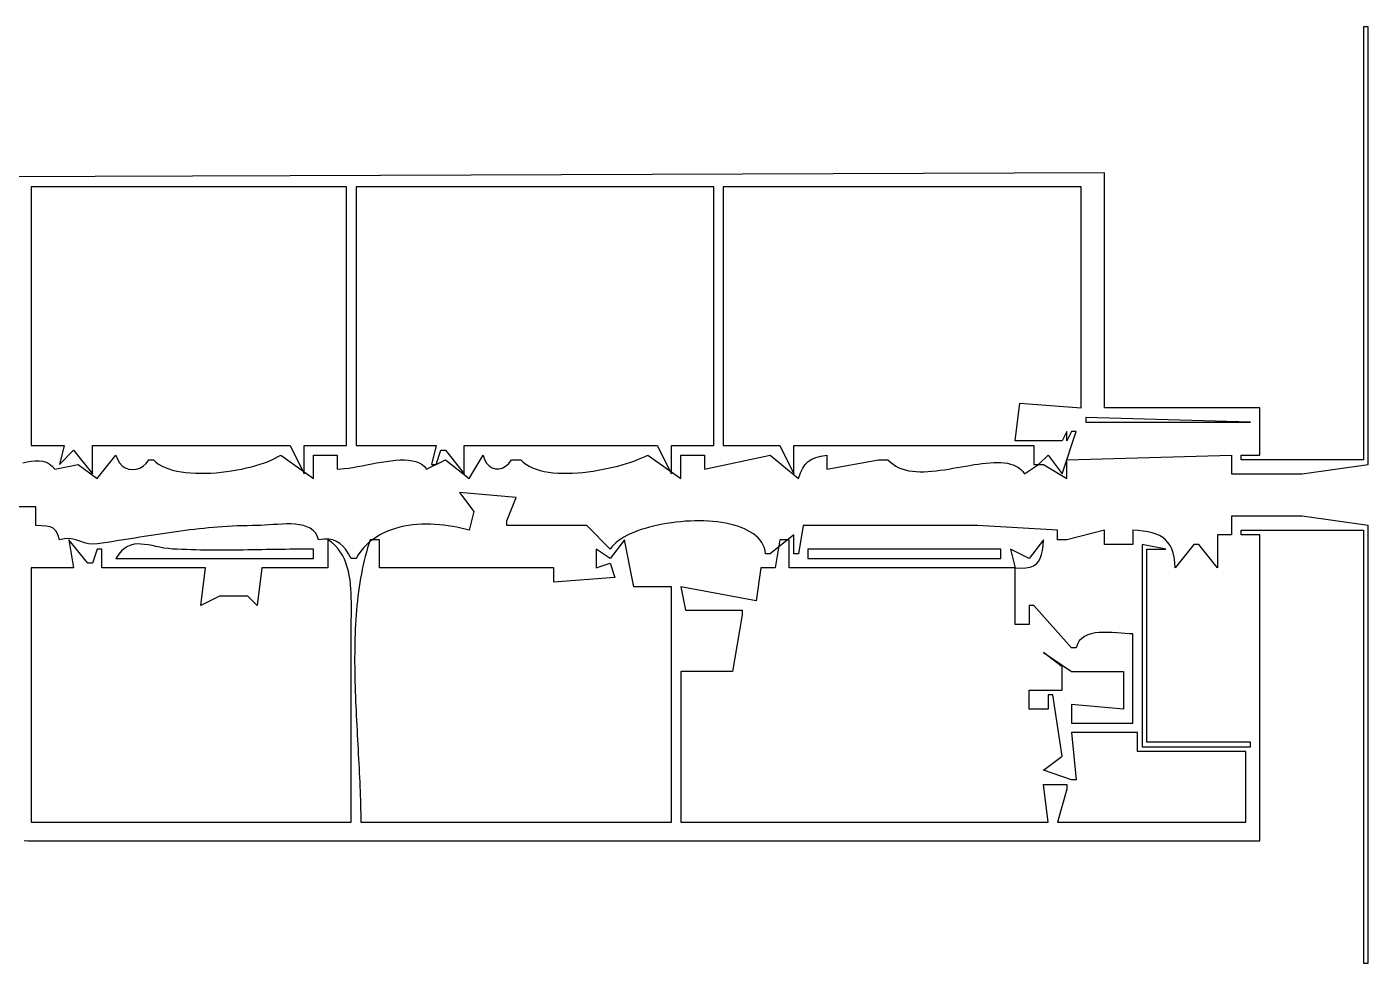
# Model space of a CAD drawing. Header units: metres. Extents: x 282 to 960, y 191 to 601.
# Drawn here: x 675.1 to 960, y 191 to 390 of the extents above; entities that cross this region are included whole.
import ezdxf

# ---------------------------------------------------------------- set-up
doc = ezdxf.new("R2010")
doc.units = ezdxf.units.M

msp = doc.modelspace()

# ---------------------------------------------------------------- linework, layer by layer
for p, q in [((960, 390), (959, 390)), ((959, 390), (959, 298)), ((960, 297), (960, 390)), ((731, 358.3349), (625, 358)), ((904, 359), (731, 358.3349)), ((904, 309), (904, 359)), ((676, 356), (676, 301)), ((743, 356), (676, 356)), ((743, 301), (743, 356)), ((745, 356), (745, 301)), ((821, 356), (745, 356)), ((821, 301), (821, 356)), ((823, 356), (823, 301)), ((899, 356), (823, 356)), ((899, 309), (899, 356)), ((885, 302), (886, 310)), ((886, 310), (899, 309)), ((937, 309), (904, 309)), ((937, 299), (937, 309)), ((900, 307), (900, 306)), ((935, 306), (900, 307)), ((900, 306), (935, 306)), ((895, 295), (898, 304)), ((896, 304), (895, 302)), ((897, 304), (896, 302)), ((896, 302), (896, 304)), ((898, 304), (897, 304)), ((676, 301), (683, 301)), ((683, 301), (682, 297)), ((682, 297), (685, 300)), ((685, 300), (689, 295)), ((689, 295), (689, 301)), ((689, 301), (731, 301)), ((731, 301), (734, 295)), ((734, 295), (734, 301)), ((734, 301), (743, 301)), ((745, 301), (762, 301)), ((762, 301), (761, 297)), ((762, 297), (763, 300)), ((763, 300), (764, 300)), ((764, 300), (768, 295)), ((768, 295), (768, 301)), ((768, 301), (809, 301)), ((809, 301), (812, 295)), ((812, 295), (812, 301)), ((812, 301), (821, 301)), ((823, 301), (835, 301)), ((835, 301), (838, 295)), ((838, 295), (838, 301)), ((838, 301), (889, 301)), ((895, 302), (885, 302)), ((889, 301), (889, 297)), ((674.249, 297.316), (675.143, 297.5223)), ((675.143, 297.5223), (676.0169, 297.681)), ((676.0169, 297.681), (676.8639, 297.7748)), ((676.8639, 297.7748), (677.6772, 297.7862)), ((677.6772, 297.7862), (678.45, 297.6979)), ((678.45, 297.6979), (679.1755, 297.4925)), ((679.1755, 297.4925), (679.8468, 297.1526)), ((679.8468, 297.1526), (680.4572, 296.6609)), ((680.4572, 296.6609), (681, 296)), ((681, 296), (686, 297)), ((686, 297), (690, 294)), ((690, 294), (694, 299)), ((694, 299), (694.2985, 298.0816)), ((694.2985, 298.0816), (694.7483, 297.3217)), ((694.7483, 297.3217), (695.3214, 296.7228)), ((695.3214, 296.7228), (695.9901, 296.287)), ((699.0612, 296.222), (699.7887, 296.6368)), ((699.7887, 296.6368), (700.4442, 297.2287)), ((700.4442, 297.2287), (701, 298)), ((701, 298), (702, 298)), ((702, 298), (702.4906, 297.5122)), ((702.4906, 297.5122), (703.0617, 297.0744)), ((703.0617, 297.0744), (703.7079, 296.6851)), ((703.7079, 296.6851), (704.4235, 296.3427)), ((704.4235, 296.3427), (705.2027, 296.0457)), ((721.7657, 296.2492), (722.7706, 296.4951)), ((722.7706, 296.4951), (723.7384, 296.7595)), ((723.7384, 296.7595), (724.6634, 297.0407)), ((724.6634, 297.0407), (725.5399, 297.3374)), ((725.5399, 297.3374), (726.3625, 297.6481)), ((726.3625, 297.6481), (727.1253, 297.9712)), ((727.1253, 297.9712), (727.8229, 298.3052)), ((727.8229, 298.3052), (728.4497, 298.6486)), ((728.4497, 298.6486), (729, 299)), ((729, 299), (736, 294)), ((736, 294), (736, 299)), ((736, 299), (741, 299)), ((741, 299), (741, 296)), ((743.4412, 296.2117), (744.3565, 296.3566)), ((744.3565, 296.3566), (745.3097, 296.5262)), ((745.3097, 296.5262), (746.2936, 296.7132)), ((746.2936, 296.7132), (747.3003, 296.91)), ((747.3003, 296.91), (748.3224, 297.1094)), ((748.3224, 297.1094), (749.3523, 297.3038)), ((749.3523, 297.3038), (750.3824, 297.4858)), ((750.3824, 297.4858), (751.4051, 297.648)), ((751.4051, 297.648), (752.4128, 297.783)), ((752.4128, 297.783), (753.398, 297.8833)), ((753.398, 297.8833), (754.353, 297.9415)), ((754.353, 297.9415), (755.2704, 297.9501)), ((755.2704, 297.9501), (756.1425, 297.9018)), ((756.1425, 297.9018), (756.9618, 297.7892)), ((756.9618, 297.7892), (757.7206, 297.6047)), ((757.7206, 297.6047), (758.4114, 297.3409)), ((758.4114, 297.3409), (759.0266, 296.9905)), ((759.0266, 296.9905), (759.5587, 296.546)), ((759.5587, 296.546), (760, 296)), ((760, 296), (764, 298)), ((761, 297), (762, 297)), ((764, 298), (769, 294)), ((769, 294), (772, 299)), ((772, 299), (772.299, 298.0562)), ((772.299, 298.0562), (772.7372, 297.2859)), ((772.7372, 297.2859), (773.2875, 296.6945)), ((773.2875, 296.6945), (773.9226, 296.287)), ((776.0669, 296.2211), (776.7708, 296.6021)), ((776.7708, 296.6021), (777.4242, 297.1933)), ((777.4242, 297.1933), (778, 298)), ((778, 298), (779, 298)), ((779, 298), (780, 298)), ((780, 298), (780.5134, 297.4858)), ((780.5134, 297.4858), (781.1009, 297.0283)), ((781.1009, 297.0283), (781.7576, 296.6255)), ((781.7576, 296.6255), (782.4782, 296.2753)), ((798.5559, 296.1747), (799.5855, 296.4089)), ((799.5855, 296.4089), (800.5876, 296.6593)), ((800.5876, 296.6593), (801.557, 296.9238)), ((801.557, 296.9238), (802.4886, 297.2004)), ((802.4886, 297.2004), (803.3773, 297.487)), ((803.3773, 297.487), (804.2181, 297.7816)), ((804.2181, 297.7816), (805.0058, 298.0823)), ((805.0058, 298.0823), (805.7355, 298.3869)), ((805.7355, 298.3869), (806.4019, 298.6935)), ((806.4019, 298.6935), (807, 299)), ((807, 299), (814, 294)), ((814, 294), (814, 299)), ((814, 299), (819, 299)), ((819, 299), (819, 296)), ((819, 296), (833, 299)), ((833, 299), (839, 294)), ((839.8794, 296.1744), (840.4182, 296.9666)), ((840.4182, 296.9666), (841.0528, 297.5963)), ((841.0528, 297.5963), (841.8059, 298.0889)), ((841.8059, 298.0889), (842.6998, 298.4701)), ((842.6998, 298.4701), (843.757, 298.7652)), ((843.757, 298.7652), (845, 299)), ((845, 299), (845, 296)), ((845, 296), (856, 298)), ((856, 298), (857, 298)), ((857, 298), (858, 298)), ((858, 298), (858.5127, 297.4751)), ((858.5127, 297.4751), (859.0688, 297.02)), ((859.0688, 297.02), (859.6658, 296.631)), ((859.6658, 296.631), (860.3011, 296.3043)), ((871.7991, 296.1733), (872.7052, 296.3314)), ((872.7052, 296.3314), (873.6091, 296.4919)), ((873.6091, 296.4919), (874.5083, 296.6509)), ((874.5083, 296.6509), (875.4002, 296.8048)), ((875.4002, 296.8048), (876.2823, 296.9497)), ((876.2823, 296.9497), (877.1521, 297.0821)), ((877.1521, 297.0821), (878.007, 297.198)), ((878.007, 297.198), (878.8446, 297.2937)), ((878.8446, 297.2937), (879.6623, 297.3656)), ((879.6623, 297.3656), (880.4575, 297.4098)), ((880.4575, 297.4098), (881.2277, 297.4227)), ((881.2277, 297.4227), (881.9705, 297.4003)), ((881.9705, 297.4003), (882.6832, 297.3392)), ((882.6832, 297.3392), (883.3633, 297.2353)), ((883.3633, 297.2353), (884.0084, 297.0851)), ((884.0084, 297.0851), (884.6158, 296.8848)), ((884.6158, 296.8848), (885.1831, 296.6306)), ((885.1831, 296.6306), (885.7077, 296.3187)), ((887, 295), (890, 297)), ((889, 297), (890, 297)), ((890, 297), (892, 299)), ((890, 297), (891, 297)), ((891, 297), (896, 294)), ((892, 299), (895, 295)), ((896, 298), (931, 299)), ((896, 294), (896, 298)), ((931, 299), (931, 295)), ((933, 298), (933, 299)), ((933, 299), (937, 299)), ((959, 298), (933, 298)), ((946, 295), (960, 297)), ((695.9901, 296.287), (696.7262, 296.0168)), ((696.7262, 296.0168), (697.5021, 295.9143)), ((697.5021, 295.9143), (698.2897, 295.9819)), ((698.2897, 295.9819), (699.0612, 296.222)), ((705.2027, 296.0457), (706.0402, 295.7927)), ((706.0402, 295.7927), (706.9302, 295.5821)), ((706.9302, 295.5821), (707.8671, 295.4124)), ((707.8671, 295.4124), (708.8453, 295.2822)), ((708.8453, 295.2822), (709.8593, 295.1899)), ((709.8593, 295.1899), (710.9034, 295.134)), ((710.9034, 295.134), (711.9719, 295.1131)), ((711.9719, 295.1131), (713.0594, 295.1256)), ((713.0594, 295.1256), (714.1601, 295.17)), ((714.1601, 295.17), (715.2685, 295.2449)), ((715.2685, 295.2449), (716.3789, 295.3487)), ((716.3789, 295.3487), (717.4858, 295.4799)), ((717.4858, 295.4799), (718.5835, 295.6371)), ((718.5835, 295.6371), (719.6665, 295.8187)), ((719.6665, 295.8187), (720.7291, 296.0232)), ((720.7291, 296.0232), (721.7657, 296.2492)), ((741, 296), (741.7554, 296.026)), ((741.7554, 296.026), (742.5717, 296.099)), ((742.5717, 296.099), (743.4412, 296.2117)), ((773.9226, 296.287), (774.6157, 296.0688)), ((774.6157, 296.0688), (775.3395, 296.0451)), ((775.3395, 296.0451), (776.0669, 296.2211)), ((782.4782, 296.2753), (783.2576, 295.9756)), ((783.2576, 295.9756), (784.0909, 295.7246)), ((784.0909, 295.7246), (784.9729, 295.5201)), ((784.9729, 295.5201), (785.8984, 295.3601)), ((785.8984, 295.3601), (786.8625, 295.2426)), ((786.8625, 295.2426), (787.8601, 295.1656)), ((787.8601, 295.1656), (788.886, 295.127)), ((788.886, 295.127), (789.9352, 295.1248)), ((789.9352, 295.1248), (791.0026, 295.157)), ((791.0026, 295.157), (792.083, 295.2216)), ((792.083, 295.2216), (793.1715, 295.3164)), ((793.1715, 295.3164), (794.2629, 295.4396)), ((794.2629, 295.4396), (795.3521, 295.589)), ((795.3521, 295.589), (796.4341, 295.7627)), ((796.4341, 295.7627), (797.5037, 295.9586)), ((797.5037, 295.9586), (798.5559, 296.1747)), ((839, 294), (839.4142, 295.194)), ((839.4142, 295.194), (839.8794, 296.1744)), ((860.3011, 296.3043), (860.9721, 296.0361)), ((860.9721, 296.0361), (861.6764, 295.8228)), ((861.6764, 295.8228), (862.4114, 295.6605)), ((862.4114, 295.6605), (863.1745, 295.5455)), ((863.1745, 295.5455), (863.9633, 295.4741)), ((863.9633, 295.4741), (864.7753, 295.4425)), ((864.7753, 295.4425), (865.6078, 295.447)), ((865.6078, 295.447), (866.4583, 295.4837)), ((866.4583, 295.4837), (867.3244, 295.5491)), ((867.3244, 295.5491), (868.2035, 295.6393)), ((868.2035, 295.6393), (869.093, 295.7506)), ((869.093, 295.7506), (869.9905, 295.8792)), ((869.9905, 295.8792), (870.8934, 296.0213)), ((870.8934, 296.0213), (871.7991, 296.1733)), ((885.7077, 296.3187), (886.187, 295.9455)), ((886.187, 295.9455), (886.6186, 295.5072)), ((886.6186, 295.5072), (887, 295)), ((931, 295), (946, 295)), ((779, 290), (767, 291)), ((767, 291), (770, 287)), ((677, 288), (670, 288)), ((677, 284), (677, 288)), ((777, 285), (779, 290)), ((770, 287), (769, 283)), ((777, 284), (777, 285)), ((815.9541, 284.9603), (814.9627, 284.9063)), ((816.9431, 284.9903), (815.9541, 284.9603)), ((817.9267, 284.9957), (816.9431, 284.9903)), ((818.9018, 284.9761), (817.9267, 284.9957)), ((819.8653, 284.931), (818.9018, 284.9761)), ((820.8142, 284.8601), (819.8653, 284.931)), ((946, 286), (931, 286)), ((931, 286), (931, 282)), ((960, 284), (946, 286)), ((678.1851, 283.9738), (677, 284)), ((679.1858, 283.9113), (678.1851, 283.9738)), ((680.0186, 283.7538), (679.1858, 283.9113)), ((680.6998, 283.4426), (680.0186, 283.7538)), ((681.2462, 282.919), (680.6998, 283.4426)), ((681.674, 282.1243), (681.2462, 282.919)), ((682, 281), (681.674, 282.1243)), ((702.9244, 282.1212), (701.9568, 281.9714)), ((703.8914, 282.2683), (702.9244, 282.1212)), ((704.8583, 282.4122), (703.8914, 282.2683)), ((705.8258, 282.5526), (704.8583, 282.4122)), ((706.7944, 282.6891), (705.8258, 282.5526)), ((707.7647, 282.8211), (706.7944, 282.6891)), ((708.7373, 282.9483), (707.7647, 282.8211)), ((709.7128, 283.0704), (708.7373, 282.9483)), ((710.6917, 283.1868), (709.7128, 283.0704)), ((711.6747, 283.2971), (710.6917, 283.1868)), ((712.6624, 283.4011), (711.6747, 283.2971)), ((713.6552, 283.4981), (712.6624, 283.4011)), ((714.6539, 283.5879), (713.6552, 283.4981)), ((715.659, 283.6699), (714.6539, 283.5879)), ((716.671, 283.7439), (715.659, 283.6699)), ((717.6906, 283.8094), (716.671, 283.7439)), ((718.7184, 283.8659), (717.6906, 283.8094)), ((719.7549, 283.913), (718.7184, 283.8659)), ((720.8007, 283.9504), (719.7549, 283.913)), ((721.8564, 283.9777), (720.8007, 283.9504)), ((722.9227, 283.9943), (721.8564, 283.9777)), ((724, 284), (722.9227, 283.9943)), ((724.7585, 284.0174), (724, 284)), ((725.5827, 284.063), (724.7585, 284.0174)), ((726.4595, 284.126), (725.5827, 284.063)), ((727.376, 284.1962), (726.4595, 284.126)), ((728.3191, 284.263), (727.376, 284.1962)), ((729.276, 284.3161), (728.3191, 284.263)), ((730.2336, 284.3449), (729.276, 284.3161)), ((731.179, 284.339), (730.2336, 284.3449)), ((732.0993, 284.288), (731.179, 284.339)), ((732.9815, 284.1813), (732.0993, 284.288)), ((733.8125, 284.0086), (732.9815, 284.1813)), ((734.5795, 283.7594), (733.8125, 284.0086)), ((735.2695, 283.4233), (734.5795, 283.7594)), ((735.8695, 282.9897), (735.2695, 283.4233)), ((736.3665, 282.4482), (735.8695, 282.9897)), ((736.7477, 281.7885), (736.3665, 282.4482)), ((750.8817, 282.4365), (750.0879, 282.0266)), ((751.7022, 282.8021), (750.8817, 282.4365)), ((752.5468, 283.1246), (751.7022, 282.8021)), ((753.413, 283.4052), (752.5468, 283.1246)), ((754.2982, 283.6453), (753.413, 283.4052)), ((755.2001, 283.8461), (754.2982, 283.6453)), ((756.116, 284.0089), (755.2001, 283.8461)), ((757.0434, 284.1349), (756.116, 284.0089)), ((757.9798, 284.2254), (757.0434, 284.1349)), ((758.9227, 284.2816), (757.9798, 284.2254)), ((759.8695, 284.3049), (758.9227, 284.2816)), ((760.8178, 284.2964), (759.8695, 284.3049)), ((761.7649, 284.2574), (760.8178, 284.2964)), ((762.7084, 284.1892), (761.7649, 284.2574)), ((763.6458, 284.0931), (762.7084, 284.1892)), ((764.5746, 283.9703), (763.6458, 284.0931)), ((765.4921, 283.822), (764.5746, 283.9703)), ((766.396, 283.6496), (765.4921, 283.822)), ((767.2835, 283.4543), (766.396, 283.6496)), ((768.1524, 283.2373), (767.2835, 283.4543)), ((769, 283), (768.1524, 283.2373)), ((794, 284), (777, 284)), ((799, 279), (794, 284)), ((803.2459, 282.2156), (802.5418, 281.8713)), ((803.9905, 282.542), (803.2459, 282.2156)), ((804.7724, 282.8502), (803.9905, 282.542)), ((805.5885, 283.1397), (804.7724, 282.8502)), ((806.4359, 283.41), (805.5885, 283.1397)), ((807.3114, 283.6606), (806.4359, 283.41)), ((808.2121, 283.8913), (807.3114, 283.6606)), ((809.1347, 284.1014), (808.2121, 283.8913)), ((810.0764, 284.2905), (809.1347, 284.1014)), ((811.034, 284.4583), (810.0764, 284.2905)), ((812.0045, 284.6042), (811.034, 284.4583)), ((812.9848, 284.7278), (812.0045, 284.6042)), ((813.9719, 284.8287), (812.9848, 284.7278)), ((814.9627, 284.9063), (813.9719, 284.8287)), ((821.7454, 284.7629), (820.8142, 284.8601)), ((822.6558, 284.6389), (821.7454, 284.7629)), ((823.5425, 284.4876), (822.6558, 284.6389)), ((824.4023, 284.3087), (823.5425, 284.4876)), ((825.2323, 284.1017), (824.4023, 284.3087)), ((826.0292, 283.8661), (825.2323, 284.1017)), ((826.7902, 283.6015), (826.0292, 283.8661)), ((827.512, 283.3074), (826.7902, 283.6015)), ((828.1918, 282.9834), (827.512, 283.3074)), ((828.8264, 282.6291), (828.1918, 282.9834)), ((829.4127, 282.2439), (828.8264, 282.6291)), ((829.9477, 281.8275), (829.4127, 282.2439)), ((840, 284), (839, 278)), ((876.9992, 283.9846), (840, 284)), ((894, 283), (876.9992, 283.9846)), ((894, 281), (894, 283)), ((904, 283), (896, 281)), ((904, 280), (904, 283)), ((911.1556, 282.9273), (910, 283)), ((910, 283), (910, 280)), ((912.2274, 282.8164), (911.1556, 282.9273)), ((913.2163, 282.661), (912.2274, 282.8164)), ((914.1234, 282.4547), (913.2163, 282.661)), ((914.9498, 282.1911), (914.1234, 282.4547)), ((915.6964, 281.8638), (914.9498, 282.1911)), ((933, 282), (933, 283)), ((933, 283), (959, 283)), ((959, 283), (959, 191)), ((960, 191), (960, 284)), ((683.05, 281.2132), (682, 281)), ((683.9996, 281.2314), (683.05, 281.2132)), ((684.8756, 281.1046), (683.9996, 281.2314)), ((684, 281), (685, 275)), ((688, 276), (684, 281)), ((685.7046, 280.8831), (684.8756, 281.1046)), ((686.5135, 280.617), (685.7046, 280.8831)), ((687.329, 280.3565), (686.5135, 280.617)), ((688.178, 280.1519), (687.329, 280.3565)), ((689.0872, 280.0534), (688.178, 280.1519)), ((690.0833, 280.1111), (689.0872, 280.0534)), ((691.1041, 280.2614), (690.0833, 280.1111)), ((692.1173, 280.4139), (691.1041, 280.2614)), ((693.1234, 280.5683), (692.1173, 280.4139)), ((694.123, 280.7241), (693.1234, 280.5683)), ((695.1167, 280.8809), (694.123, 280.7241)), ((696.1051, 281.0382), (695.1167, 280.8809)), ((696.4701, 279.5735), (695.8173, 279.1634)), ((697.0888, 281.1958), (696.1051, 281.0382)), ((697.1457, 279.8548), (696.4701, 279.5735)), ((698.0683, 281.353), (697.0888, 281.1958)), ((697.844, 280.0232), (697.1457, 279.8548)), ((698.5646, 280.0948), (697.844, 280.0232)), ((699.0443, 281.5096), (698.0683, 281.353)), ((699.3072, 280.0856), (698.5646, 280.0948)), ((700.0173, 281.6652), (699.0443, 281.5096)), ((700.0714, 280.0115), (699.3072, 280.0856)), ((700.988, 281.8192), (700.0173, 281.6652)), ((700.857, 279.8886), (700.0714, 280.0115)), ((701.6635, 279.733), (700.857, 279.8886)), ((701.9568, 281.9714), (700.988, 281.8192)), ((702.4907, 279.5605), (701.6635, 279.733)), ((703.3383, 279.3873), (702.4907, 279.5605)), ((704.2059, 279.2293), (703.3383, 279.3873)), ((737, 281), (736.7477, 281.7885)), ((738.1831, 281.1178), (737, 281)), ((739.2073, 281.0996), (738.1831, 281.1178)), ((739.7849, 280.4431), (739, 281)), ((739, 281), (739, 275)), ((740.0972, 280.9435), (739.2073, 281.0996)), ((740.4839, 279.8287), (739.7849, 280.4431)), ((740.8775, 280.6475), (740.0972, 280.9435)), ((741.1018, 279.1611), (740.4839, 279.8287)), ((741.5729, 280.2096), (740.8775, 280.6475)), ((742.2081, 279.6279), (741.5729, 280.2096)), ((742.8079, 278.9004), (742.2081, 279.6279)), ((746.6071, 279.2679), (746.0262, 278.5655)), ((747.2298, 279.9184), (746.6071, 279.2679)), ((747.4445, 279.2461), (747.1898, 278.3549)), ((747.8917, 280.5183), (747.2298, 279.9184)), ((747.7144, 280.1279), (747.4445, 279.2461)), ((748, 281), (747.7144, 280.1279)), ((748.5904, 281.0688), (747.8917, 280.5183)), ((750, 281), (748, 281)), ((749.3233, 281.5711), (748.5904, 281.0688)), ((750.0879, 282.0266), (749.3233, 281.5711)), ((750, 275), (750, 281)), ((802, 281), (799, 277)), ((799.3359, 279.4564), (799, 279)), ((799.7336, 279.8983), (799.3359, 279.4564)), ((800.19, 280.3249), (799.7336, 279.8983)), ((800.7021, 280.736), (800.19, 280.3249)), ((801.2668, 281.1311), (800.7021, 280.736)), ((801.881, 281.5096), (801.2668, 281.1311)), ((802.5418, 281.8713), (801.881, 281.5096)), ((804, 271), (802, 281)), ((830.4284, 281.3794), (829.9477, 281.8275)), ((830.8517, 280.8991), (830.4284, 281.3794)), ((831.2145, 280.3863), (830.8517, 280.8991)), ((831.5138, 279.8404), (831.2145, 280.3863)), ((831.7465, 279.261), (831.5138, 279.8404)), ((831.9096, 278.6477), (831.7465, 279.261)), ((838, 282), (833, 278)), ((835, 281), (834, 275)), ((837, 281), (835, 281)), ((837, 275), (837, 281)), ((838, 278), (838, 282)), ((891, 281), (888, 277)), ((890.8151, 278.7393), (890.9348, 279.7978)), ((890.9348, 279.7978), (891, 281)), ((895, 281), (894, 281)), ((896, 281), (895, 281)), ((910, 280), (904, 280)), ((912, 280), (912, 237)), ((917, 279), (912, 280)), ((916.3644, 281.4665), (915.6964, 281.8638)), ((916.9547, 280.9927), (916.3644, 281.4665)), ((917.4684, 280.4361), (916.9547, 280.9927)), ((917.9065, 279.7902), (917.4684, 280.4361)), ((918.2701, 279.0489), (917.9065, 279.7902)), ((923, 280), (919, 275)), ((924, 280), (923, 280)), ((928, 275), (924, 280)), ((931, 282), (928, 282)), ((928, 282), (928, 275)), ((937, 282), (933, 282)), ((937, 217), (937, 282)), ((690, 279), (689, 276)), ((691, 279), (690, 279)), ((691, 275), (691, 279)), ((694.5819, 277.8927), (694, 277)), ((694, 277), (736, 277)), ((695.1878, 278.6085), (694.5819, 277.8927)), ((695.8173, 279.1634), (695.1878, 278.6085)), ((705.0932, 279.1026), (704.2059, 279.2293)), ((706, 279.0231), (705.0932, 279.1026)), ((706.9941, 278.9717), (706, 279.0231)), ((707.9894, 278.9272), (706.9941, 278.9717)), ((708.9857, 278.8892), (707.9894, 278.9272)), ((709.983, 278.8572), (708.9857, 278.8892)), ((710.9811, 278.831), (709.983, 278.8572)), ((711.98, 278.8101), (710.9811, 278.831)), ((712.9796, 278.7943), (711.98, 278.8101)), ((713.9799, 278.7832), (712.9796, 278.7943)), ((714.9808, 278.7763), (713.9799, 278.7832)), ((715.9821, 278.7734), (714.9808, 278.7763)), ((716.9839, 278.7741), (715.9821, 278.7734)), ((717.986, 278.7781), (716.9839, 278.7741)), ((718.9884, 278.785), (717.986, 278.7781)), ((719.991, 278.7943), (718.9884, 278.785)), ((720.9938, 278.8059), (719.991, 278.7943)), ((721.9966, 278.8193), (720.9938, 278.8059)), ((722.9993, 278.8342), (721.9966, 278.8193)), ((724.002, 278.8502), (722.9993, 278.8342)), ((725.0045, 278.867), (724.002, 278.8502)), ((726.0068, 278.8841), (725.0045, 278.867)), ((727.0088, 278.9013), (726.0068, 278.8841)), ((728.0103, 278.9182), (727.0088, 278.9013)), ((729.0114, 278.9345), (728.0103, 278.9182)), ((730.012, 278.9497), (729.0114, 278.9345)), ((731.0119, 278.9636), (730.012, 278.9497)), ((732.0112, 278.9757), (731.0119, 278.9636)), ((733.0097, 278.9858), (732.0112, 278.9757)), ((734.0074, 278.9934), (733.0097, 278.9858)), ((735.0042, 278.9983), (734.0074, 278.9934)), ((736, 279), (735.0042, 278.9983)), ((736, 277), (736, 279)), ((741.6437, 278.4449), (741.1018, 279.1611)), ((742.1144, 277.6844), (741.6437, 278.4449)), ((742.5189, 276.8842), (742.1144, 277.6844)), ((742.8622, 276.0486), (742.5189, 276.8842)), ((743.397, 278.025), (742.8079, 278.9004)), ((744, 277), (743.397, 278.025)), ((745, 277), (744, 277)), ((745.4897, 277.8099), (745, 277)), ((746.0262, 278.5655), (745.4897, 277.8099)), ((746.725, 276.5453), (746.514, 275.6276)), ((746.9501, 277.4545), (746.725, 276.5453)), ((747.1898, 278.3549), (746.9501, 277.4545)), ((799, 277), (796, 279)), ((796, 279), (796, 275)), ((832, 278), (831.9096, 278.6477)), ((833, 278), (832, 278)), ((839, 278), (838, 278)), ((841, 279), (841, 277)), ((882, 279), (841, 279)), ((841, 277), (882, 277)), ((882, 277), (882, 279)), ((888, 277), (884, 279)), ((884, 279), (885, 275)), ((889.5136, 275.8595), (889.99, 276.3845)), ((889.99, 276.3845), (890.3565, 277.0367)), ((890.3565, 277.0367), (890.6269, 277.8203)), ((890.6269, 277.8203), (890.8151, 278.7393)), ((913, 238), (913, 279)), ((913, 279), (917, 279)), ((918.5602, 278.2055), (918.2701, 279.0489)), ((918.7779, 277.2538), (918.5602, 278.2055)), ((918.9241, 276.1874), (918.7779, 277.2538)), ((685, 275), (676, 275)), ((676, 275), (676, 221)), ((689, 276), (688, 276)), ((713, 275), (691, 275)), ((712, 267), (713, 275)), ((725, 275), (724, 267)), ((739, 275), (725, 275)), ((743.1492, 275.1823), (742.8622, 276.0486)), ((743.3848, 274.2895), (743.1492, 275.1823)), ((743.5739, 273.3747), (743.3848, 274.2895)), ((746.1331, 273.7678), (745.9625, 272.8264)), ((746.3168, 274.7017), (746.1331, 273.7678)), ((746.514, 275.6276), (746.3168, 274.7017)), ((787, 275), (750, 275)), ((787, 272), (787, 275)), ((796, 275), (799, 276)), ((799, 276), (800, 273)), ((831, 275), (830, 268)), ((834, 275), (831, 275)), ((885, 275), (837, 275)), ((885, 263), (885, 275)), ((885, 275), (886.233, 274.9501)), ((886.233, 274.9501), (887.2871, 275.007)), ((887.2871, 275.007), (888.176, 275.1748)), ((888.176, 275.1748), (888.9136, 275.4576)), ((888.9136, 275.4576), (889.5136, 275.8595)), ((919, 275), (918.9241, 276.1874)), ((743.7216, 272.4425), (743.5739, 273.3747)), ((743.8328, 271.4972), (743.7216, 272.4425)), ((743.9123, 270.5433), (743.8328, 271.4972)), ((745.659, 270.9219), (745.5254, 269.9595)), ((745.8046, 271.8776), (745.659, 270.9219)), ((745.9625, 272.8264), (745.8046, 271.8776)), ((800, 273), (787, 272)), ((812, 271), (804, 271)), ((812, 221), (812, 271)), ((830, 268), (814, 271)), ((814, 271), (815, 266)), ((716, 269), (712, 267)), ((717, 269), (716, 269)), ((722, 269), (717, 269)), ((724, 267), (722, 269)), ((743.9652, 269.5853), (743.9123, 270.5433)), ((743.9964, 268.6276), (743.9652, 269.5853)), ((744.0109, 267.6747), (743.9964, 268.6276)), ((745.2927, 268.0158), (745.1929, 267.0352)), ((745.4035, 268.9907), (745.2927, 268.0158)), ((745.5254, 269.9595), (745.4035, 268.9907)), ((744.0031, 264.8892), (744.0093, 265.8011)), ((744.0093, 265.8011), (744.0135, 266.7311)), ((744.0135, 266.7311), (744.0109, 267.6747)), ((745.0243, 265.0579), (744.9549, 264.0618)), ((745.1035, 266.0491), (745.0243, 265.0579)), ((745.1929, 267.0352), (745.1035, 266.0491)), ((815, 266), (827, 266)), ((827, 265), (825, 253)), ((827, 266), (827, 265)), ((889, 267), (888, 267)), ((888, 267), (888, 263)), ((897, 258), (889, 267)), ((744, 264), (744.0031, 264.8892)), ((744, 221), (744, 264)), ((744.8949, 263.0612), (744.8439, 262.0563)), ((744.9549, 264.0618), (744.8949, 263.0612)), ((888, 263), (885, 263)), ((744.7676, 260.0352), (744.7415, 259.0195)), ((744.8016, 261.0476), (744.7676, 260.0352)), ((744.8439, 262.0563), (744.8016, 261.0476)), ((898.6425, 259.4858), (898.2577, 258.8125)), ((899.1411, 260.0318), (898.6425, 259.4858)), ((899.7404, 260.4626), (899.1411, 260.0318)), ((900.4273, 260.79), (899.7404, 260.4626)), ((901.1886, 261.0261), (900.4273, 260.79)), ((902.0111, 261.1829), (901.1886, 261.0261)), ((902.8817, 261.2723), (902.0111, 261.1829)), ((903.7872, 261.3063), (902.8817, 261.2723)), ((904.7146, 261.2969), (903.7872, 261.3063)), ((905.6505, 261.2561), (904.7146, 261.2969)), ((906.582, 261.1958), (905.6505, 261.2561)), ((907.4959, 261.1281), (906.582, 261.1958)), ((908.3789, 261.0649), (907.4959, 261.1281)), ((909.218, 261.0182), (908.3789, 261.0649)), ((910, 261), (909.218, 261.0182)), ((910, 242), (910, 261)), ((744.7117, 256.9794), (744.7072, 255.9556)), ((744.723, 258.0008), (744.7117, 256.9794)), ((744.7415, 259.0195), (744.723, 258.0008)), ((895, 254), (891, 257)), ((891, 257), (897, 253)), ((898, 258), (897, 258)), ((898.2577, 258.8125), (898, 258)), ((744.7072, 255.9556), (744.7092, 254.9297)), ((744.7092, 254.9297), (744.7173, 253.9021)), ((744.7173, 253.9021), (744.7312, 252.873)), ((895, 249), (895, 254)), ((744.7312, 252.873), (744.7503, 251.8427)), ((744.7503, 251.8427), (744.7745, 250.8116)), ((744.7745, 250.8116), (744.8033, 249.7799)), ((825, 253), (814, 253)), ((814, 253), (814, 221)), ((897, 253), (908, 253)), ((908, 253), (908, 245)), ((744.8033, 249.7799), (744.8364, 248.7479)), ((744.8364, 248.7479), (744.8734, 247.7161)), ((888, 245), (888, 249)), ((888, 249), (895, 249)), ((893, 248), (892, 248)), ((892, 248), (892, 245)), ((895, 235), (893, 248)), ((744.8734, 247.7161), (744.9139, 246.6846)), ((744.9139, 246.6846), (744.9575, 245.6538)), ((744.9575, 245.6538), (745.004, 244.6239)), ((908, 245), (897, 246)), ((897, 246), (897, 242)), ((745.004, 244.6239), (745.0528, 243.5954)), ((745.0528, 243.5954), (745.1037, 242.5684)), ((745.1037, 242.5684), (745.1564, 241.5434)), ((892, 245), (888, 245)), ((745.1564, 241.5434), (745.2103, 240.5205)), ((745.2103, 240.5205), (745.2652, 239.5002)), ((745.2652, 239.5002), (745.3206, 238.4827)), ((897, 242), (910, 242)), ((911, 240), (897, 240)), ((897, 240), (898, 230)), ((911, 236), (911, 240)), ((745.3206, 238.4827), (745.3763, 237.4683)), ((745.3763, 237.4683), (745.4318, 236.4574)), ((912, 237), (935, 237)), ((935, 238), (913, 238)), ((935, 237), (935, 238)), ((745.4318, 236.4574), (745.4868, 235.4502)), ((745.4868, 235.4502), (745.541, 234.4471)), ((745.541, 234.4471), (745.5938, 233.4483)), ((891, 232), (895, 235)), ((934, 236), (911, 236)), ((934, 221), (934, 236)), ((745.5938, 233.4483), (745.6451, 232.4542)), ((745.6451, 232.4542), (745.6944, 231.465)), ((745.6944, 231.465), (745.7413, 230.4811)), ((897, 230), (891, 232)), ((745.7413, 230.4811), (745.7855, 229.5028)), ((745.7855, 229.5028), (745.8266, 228.5304)), ((745.8266, 228.5304), (745.8642, 227.5642)), ((892, 221), (891, 229)), ((891, 229), (896, 229)), ((896, 228), (894, 221)), ((896, 229), (896, 228)), ((898, 230), (897, 230)), ((745.8642, 227.5642), (745.898, 226.6045)), ((745.898, 226.6045), (745.9276, 225.6516)), ((745.9276, 225.6516), (745.9527, 224.7058)), ((745.9527, 224.7058), (745.9728, 223.7674)), ((745.9728, 223.7674), (745.9876, 222.8368)), ((745.9876, 222.8368), (745.9968, 221.9142)), ((676, 221), (744, 221)), ((745.9968, 221.9142), (746, 221)), ((746, 221), (812, 221)), ((814, 221), (892, 221)), ((894, 221), (934, 221)), ((674.4956, 217.0499), (675.2806, 217.0137)), ((675.2806, 217.0137), (676, 217)), ((676, 217), (726, 217)), ((726, 217), (937, 217)), ((959, 191), (960, 191))]:
    msp.add_line(p, q)

doc.saveas('drawing.dxf')
